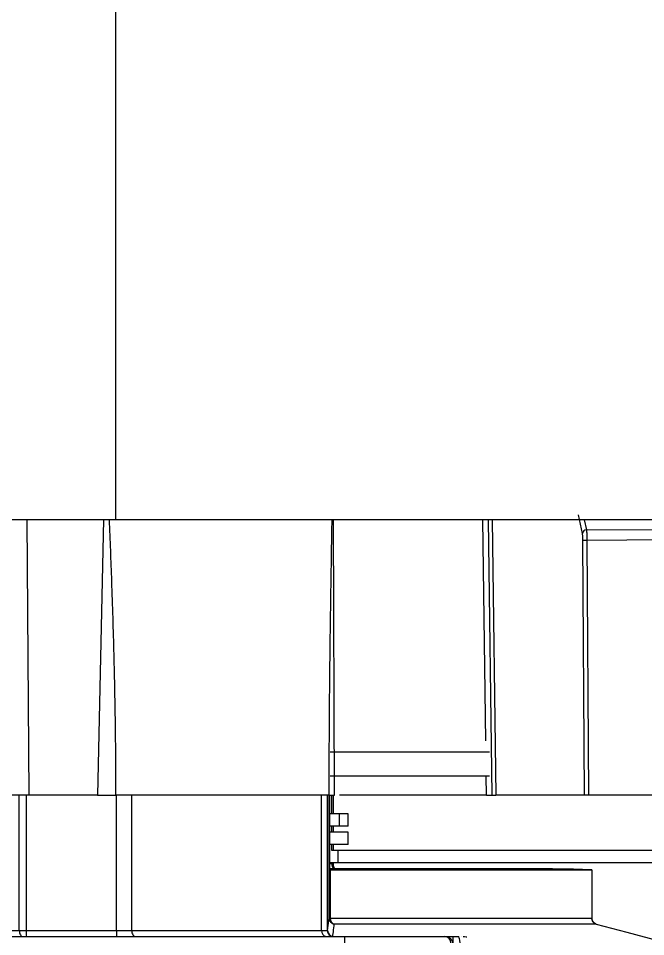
# Model space of a CAD drawing. Extents: x 7 to 135, y 3 to 97.
# Drawn here: x 59.157 to 60.694, y 83.032 to 85.283 of the extents above; entities that cross this region are included whole.
import ezdxf

# ---------------------------------------------------------------- set-up
doc = ezdxf.new("R2010")
doc.units = 0
doc.header["$MEASUREMENT"] = 0
doc.layers.add('OBJECT', color=7, linetype='CONTINUOUS')

msp = doc.modelspace()

# ---------------------------------------------------------------- linework, layer by layer
at = {"layer": 'OBJECT'}
for p, q in [((59.3964, 84.0543), (59.3964, 85.3043)), ((60.5395, 84.0207), (60.5301, 84.0662)), ((59.3964, 84.0543), (57.8174, 84.0543)), ((59.1836, 83.3793), (59.1789, 84.0543)), ((59.3662, 84.0543), (59.3513, 83.3793)), ((61.0844, 84.0543), (59.3964, 84.0543)), ((59.9319, 83.3793), (59.9299, 84.0543)), ((60.3028, 83.5119), (60.2953, 84.0543)), ((60.3184, 83.3793), (60.309, 84.0543)), ((60.318, 84.0543), (60.3274, 83.3793)), ((60.544, 84.0543), (60.5492, 84.0294)), ((60.5492, 84.0294), (60.8669, 84.031)), ((60.5447, 83.3793), (60.5408, 84.0035)), ((60.8671, 84.0051), (60.5505, 84.0036)), ((60.5505, 84.0036), (60.5544, 83.3793)), ((60.3119, 83.4843), (59.9217, 83.4843)), ((60.3119, 83.4259), (59.9217, 83.4259)), ((60.3047, 83.3793), (60.304, 83.4259)), ((59.1597, 83.0473), (59.1597, 83.3793)), ((59.1768, 83.3793), (59.1768, 83.0473)), ((59.3513, 83.3793), (59.1836, 83.3793)), ((59.9189, 83.3793), (59.3958, 83.3793)), ((59.3978, 83.0473), (59.3978, 83.3793)), ((59.435, 83.3793), (59.435, 83.0473)), ((59.9005, 83.0473), (59.9005, 83.3793)), ((59.9144, 83.3793), (59.9144, 83.0473)), ((59.9189, 83.0774), (59.9189, 83.3793)), ((59.9198, 83.3793), (59.9198, 83.1964)), ((59.9253, 83.3332), (59.9253, 83.3793)), ((59.9287, 83.3793), (59.9287, 83.3332)), ((60.3047, 83.3793), (59.944, 83.3793)), ((60.3047, 83.3793), (60.3184, 83.3793)), ((60.5447, 83.3793), (60.3274, 83.3793)), ((60.8671, 83.3793), (60.5544, 83.3793)), ((59.9441, 83.3332), (59.9198, 83.3332)), ((59.9441, 83.3032), (59.9441, 83.3332)), ((59.9651, 83.3332), (59.9441, 83.3332)), ((59.9651, 83.3032), (59.9651, 83.3332)), ((59.9441, 83.3032), (59.9198, 83.3032)), ((59.9253, 83.2883), (59.9253, 83.3032)), ((59.9287, 83.3032), (59.9287, 83.2883)), ((59.9651, 83.3032), (59.9441, 83.3032)), ((59.9654, 83.2883), (59.9198, 83.2883)), ((59.9654, 83.2583), (59.9654, 83.2883)), ((59.9654, 83.2583), (59.9198, 83.2583)), ((59.9253, 83.2434), (59.9253, 83.2583)), ((59.9287, 83.2583), (59.9287, 83.2434)), ((59.9409, 83.2434), (59.9253, 83.2434)), ((59.9409, 83.2134), (59.9409, 83.2434)), ((60.7268, 83.2434), (59.9409, 83.2434)), ((59.9409, 83.2134), (59.9198, 83.2134)), ((59.9198, 83.2116), (59.9253, 83.2115)), ((59.9253, 83.2115), (59.9253, 83.2134)), ((59.9253, 83.2115), (59.9287, 83.2113)), ((59.9287, 83.2134), (59.9287, 83.2113)), ((60.7268, 83.2134), (59.9409, 83.2134)), ((60.466, 83.1982), (59.9198, 83.1982)), ((60.4825, 83.1979), (59.9198, 83.1979)), ((60.4828, 83.1979), (59.9198, 83.1979)), ((59.9198, 83.1964), (59.9217, 83.1964)), ((59.9217, 83.1964), (59.9217, 83.0774)), ((59.9217, 83.1964), (60.5624, 83.1964)), ((60.466, 83.1979), (60.466, 83.1982)), ((60.4809, 83.198), (60.4815, 83.1979)), ((60.4809, 83.198), (60.4809, 83.1979)), ((60.5025, 83.1976), (60.4828, 83.1979)), ((60.5025, 83.1976), (60.5027, 83.1975)), ((60.5624, 83.1964), (60.5074, 83.1975)), ((60.5624, 83.1964), (60.5177, 83.1973)), ((60.5624, 83.1964), (60.5624, 83.0774)), ((59.9151, 83.0473), (59.9189, 83.0774)), ((59.9189, 83.0774), (59.9217, 83.0774)), ((59.9217, 83.0774), (60.5624, 83.0774)), ((60.5735, 83.0629), (59.9307, 83.0629)), ((58.9486, 83.0323), (59.9568, 83.0323)), ((59.0754, 83.0473), (59.1597, 83.0473)), ((59.1597, 83.0473), (59.1768, 83.0473)), ((59.1768, 83.0473), (59.3978, 83.0473)), ((59.3978, 83.0473), (59.435, 83.0473)), ((59.435, 83.0473), (59.9005, 83.0473)), ((59.9005, 83.0473), (59.9144, 83.0473)), ((59.9144, 83.0473), (59.9151, 83.0473)), ((59.927, 83.0328), (60.2111, 83.0328)), ((59.9568, 83.0323), (60.2023, 83.0323)), ((60.2023, 83.0323), (60.2044, 83.0323)), ((60.2044, 83.0323), (60.2227, 83.0323)), ((60.2227, 83.0323), (60.2364, 83.0323)), ((60.2227, 82.9123), (60.2227, 83.0323)), ((60.243, 83.0323), (60.243, 83.0328))]:
    msp.add_line(p, q, dxfattribs=at)
at = {"layer": 'OBJECT', "flags": 128}
for points in [[(60.5735, 83.0629), (60.6481, 83.043), (61.2465, 82.8826)], [(60.5735, 83.0629), (60.6481, 83.043), (61.2465, 82.8826)], [(59.1597, 83.0473), (59.1599, 83.0444), (59.1604, 83.0415), (59.1612, 83.039), (59.1623, 83.0367), (59.1636, 83.0348), (59.1651, 83.0334), (59.1668, 83.0326), (59.1685, 83.0323)], [(59.435, 83.0473), (59.4352, 83.0444), (59.4358, 83.0415), (59.4367, 83.039), (59.4378, 83.0367), (59.4393, 83.0348), (59.4409, 83.0334), (59.4427, 83.0326), (59.4446, 83.0323)]]:
    msp.add_lwpolyline(points, dxfattribs=at)
at = {"layer": 'OBJECT'}
for centre, radius, start, end in [((60.5494, 84.0193), 0.01, 91.1303, 172.459), ((60.6666, 74.5085), 9.4958, 90.70059, 90.75896), ((59.9429, 83.21), 0.0177, 175.2939, 221.5714), ((59.9338, 83.0776), 0.0149, 180.4452, 258.1362), ((59.9365, 83.0766), 0.0148, 176.6846, 246.9956), ((59.4275, 83.0435), 0.2508, 179.1434, 182.5714), ((59.6485, 83.0435), 0.2508, 179.1434, 182.5714), ((59.914, 83.0458), 0.0136, 173.5283, 261.5681), ((59.9294, 83.0473), 0.015, 179.9943, 269.9943), ((59.9301, 83.0473), 0.015, 179.9943, 269.9943), ((59.93, 83.0474), 0.0149, 180.4931, 258.5869), ((59.9301, 83.0416), 0.00935, 250.9697, 269.9199), ((61.4644, 83.021), 1.5077, 179.5725, 180.1425), ((60.2023, 83.0173), 0.015, 359.9926, 89.9926)]:
    msp.add_arc(centre, radius, start, end, dxfattribs=at)
for points, knots in [([(59.3797, 84.0543), (59.3818, 84.004), (59.3862, 83.8938), (59.3913, 83.7238), (59.395, 83.5491), (59.3955, 83.4342), (59.3958, 83.3793)], [0, 0, 0, 0, 0.22394, 0.489698, 0.755953, 1, 1, 1, 1]), ([(59.9189, 83.3793), (59.9191, 83.4342), (59.9193, 83.5491), (59.9211, 83.7237), (59.9235, 83.8938), (59.9252, 84.0039), (59.9261, 84.0543)], [0, 0, 0, 0, 0.24402, 0.510283, 0.77599, 1, 1, 1, 1]), ([(60.5492, 84.0294), (60.5494, 84.0279), (60.5497, 84.0249), (60.5501, 84.0186), (60.5504, 84.0114), (60.5504, 84.0062), (60.5505, 84.0036)], [0, 0, 0, 0, 0.2493913, 0.4991637, 0.7493224, 1, 1, 1, 1]), ([(60.5408, 84.0035), (60.5408, 84.0052), (60.5407, 84.0087), (60.5404, 84.0135), (60.54, 84.0177), (60.5396, 84.0197), (60.5395, 84.0207)], [0, 0, 0, 0, 0.248922, 0.499832, 0.751193, 1, 1, 1, 1]), ([(59.1836, 83.3793), (59.1797, 83.3793), (59.1691, 83.3793), (59.1545, 83.3793), (59.1454, 83.3793), (59.1419, 83.3793)], [0, 0, 0, 0, 0.2638841, 0.7230958, 1, 1, 1, 1]), ([(59.3513, 83.3793), (59.358, 83.3793), (59.3716, 83.3793), (59.3866, 83.3793), (59.3939, 83.3793), (59.3958, 83.3793)], [0, 0, 0, 0, 0.425022, 0.850044, 1, 1, 1, 1]), ([(59.9189, 83.3793), (59.9227, 83.3793), (59.9301, 83.3793), (59.9328, 83.3793), (59.9321, 83.3793), (59.9319, 83.3793)], [0, 0, 0, 0, 0.4250222, 0.8500444, 1, 1, 1, 1]), ([(60.3184, 83.3793), (60.319, 83.3793), (60.3201, 83.3793), (60.3217, 83.3793), (60.3232, 83.3793), (60.3246, 83.3793), (60.3257, 83.3793), (60.3267, 83.3793), (60.3271, 83.3793), (60.3274, 83.3793)], [0, 0, 0, 0, 0.143842, 0.287685, 0.431527, 0.575369, 0.719212, 0.85775, 1, 1, 1, 1]), ([(60.5544, 83.3793), (60.5532, 83.3793), (60.5516, 83.3793), (60.5496, 83.3793), (60.5482, 83.3793), (60.547, 83.3793), (60.546, 83.3793), (60.5451, 83.3793), (60.5449, 83.3793), (60.5447, 83.3793)], [0, 0, 0, 0, 0.235211, 0.351549, 0.467887, 0.584225, 0.700562, 0.8169, 1, 1, 1, 1]), ([(59.9287, 83.2113), (59.9288, 83.2096), (59.9289, 83.2064), (59.9304, 83.202), (59.9326, 83.1986), (59.9351, 83.1967), (59.9369, 83.1965), (59.9376, 83.1964)], [0, 0, 0, 0, 0.205587, 0.410971, 0.62192, 0.8408, 1, 1, 1, 1]), ([(60.466, 83.1982), (60.466, 83.1982), (60.4661, 83.1982), (60.4669, 83.1982), (60.468, 83.1982), (60.4694, 83.1982), (60.4712, 83.1982), (60.4733, 83.1981), (60.4756, 83.1981), (60.4782, 83.198), (60.48, 83.198), (60.4809, 83.198)], [0, 0, 0, 0, 0.1080331, 0.2191994, 0.3272325, 0.4383979, 0.5464409, 0.6576161, 0.7656794, 0.8768756, 1, 1, 1, 1]), ([(60.5177, 83.1973), (60.516, 83.1973), (60.5126, 83.1974), (60.5081, 83.1974), (60.5048, 83.1975), (60.503, 83.1975), (60.5028, 83.1975), (60.5027, 83.1975)], [0, 0, 0, 0, 0.217156, 0.434313, 0.651451, 0.868548, 1, 1, 1, 1]), ([(60.5735, 83.0629), (60.5719, 83.0635), (60.5687, 83.0647), (60.5651, 83.0684), (60.5628, 83.0728), (60.5625, 83.076), (60.5624, 83.0774)], [0, 0, 0, 0, 0.257672, 0.515344, 0.773013, 1, 1, 1, 1]), ([(60.5624, 83.0774), (60.5625, 83.0757), (60.5629, 83.0724), (60.5654, 83.0679), (60.5691, 83.0645), (60.5721, 83.0635), (60.5735, 83.0629)], [0, 0, 0, 0, 0.257663, 0.515326, 0.772991, 1, 1, 1, 1]), ([(59.9307, 83.0629), (59.9305, 83.0614), (59.9296, 83.0538), (59.9283, 83.0438), (59.9273, 83.0351), (59.927, 83.0328)], [0, 0, 0, 0, 0.155366, 0.77683, 1, 1, 1, 1]), ([(60.2044, 83.0323), (60.2078, 83.0317), (60.2126, 83.0308), (60.2166, 83.0273), (60.2183, 83.0251), (60.2193, 83.0234), (60.2199, 83.022), (60.2203, 83.0209), (60.2205, 83.0199), (60.2207, 83.0191), (60.2208, 83.0182), (60.2208, 83.0177), (60.2208, 83.0174), (60.2208, 83.0173)], [0, 0, 0, 0, 0.434627, 0.617752, 0.742518, 0.826811, 0.883654, 0.922133, 0.948432, 0.975445, 0.986317, 0.99524, 1, 1, 1, 1]), ([(60.2401, 83.0173), (60.2401, 83.0173), (60.2399, 83.0185), (60.2389, 83.0234), (60.2376, 83.0304), (60.2366, 83.032), (60.2364, 83.0323)], [0, 0, 0, 0, 0.008584, 0.189393, 0.837829, 1, 1, 1, 1]), ([(60.243, 83.0323), (60.243, 83.0323), (60.243, 83.0323), (60.243, 83.0326), (60.243, 83.0328)], [0, 0, 0, 0, 0.319945, 1, 1, 1, 1]), ([(60.2472, 83.0323), (60.2494, 83.0323), (60.252, 83.0322), (60.2555, 83.0318), (60.256, 83.0318), (60.2561, 83.0318)], [0, 0, 0, 0, 0.8568838, 0.9717238, 1, 1, 1, 1])]:
    msp.add_open_spline(points, degree=3, knots=knots, dxfattribs=at)

doc.saveas('drawing.dxf')
